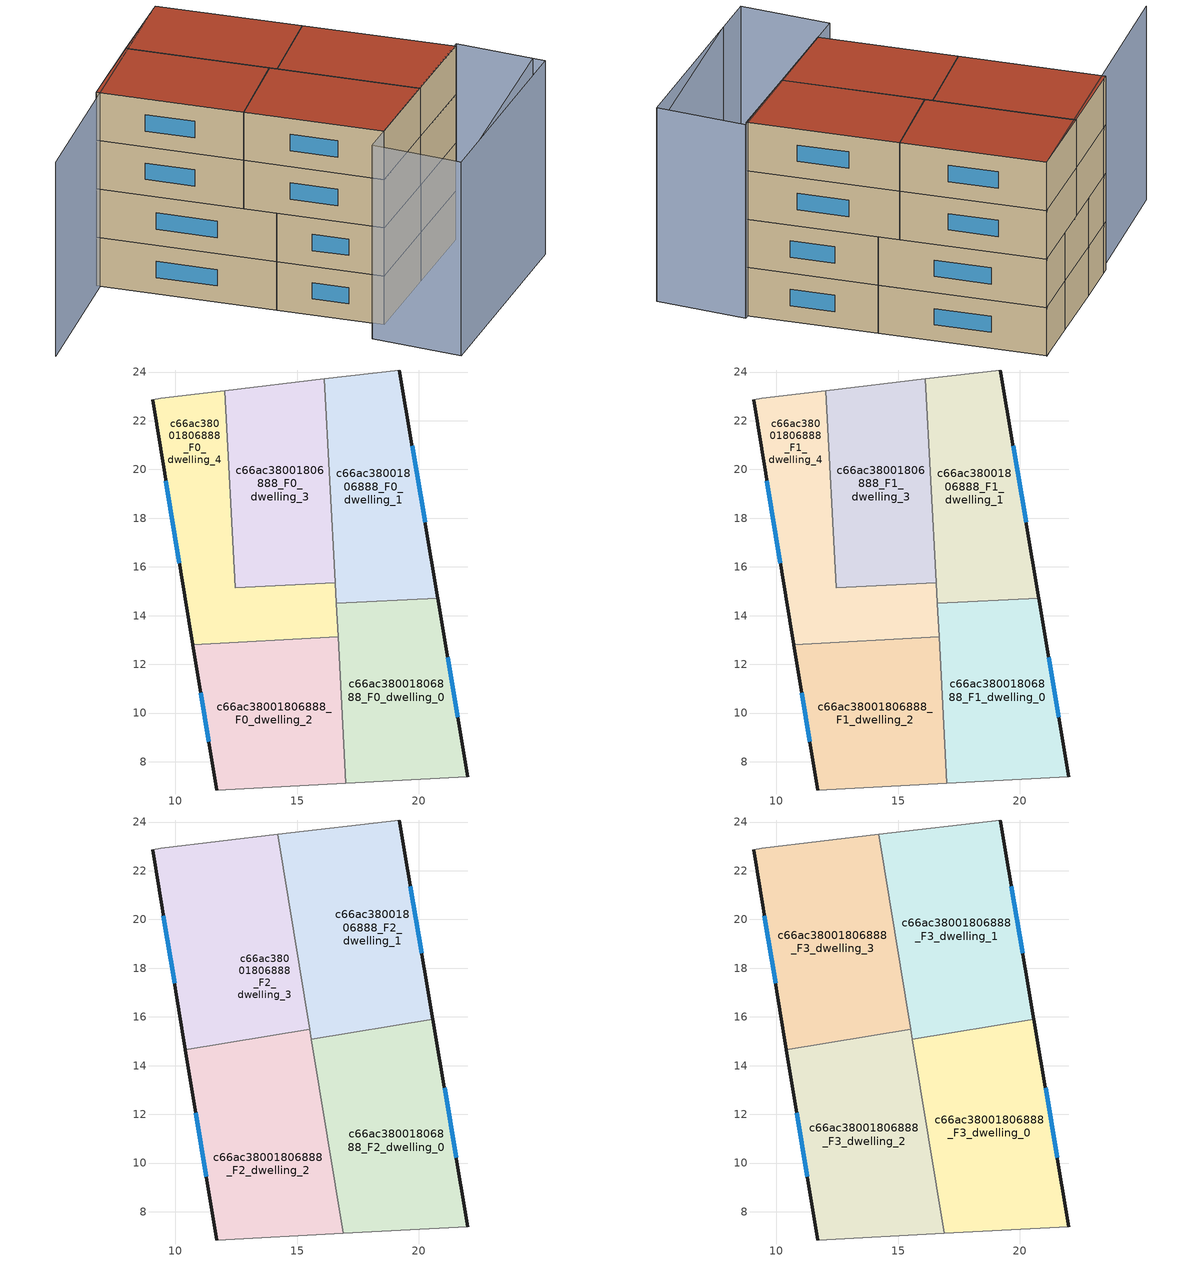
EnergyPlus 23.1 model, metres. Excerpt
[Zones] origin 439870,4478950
c66ac38001806888_F0_dwelling_0
 floor ground (EU_floor_Construction): 20.78,14.72 22.02,7.39 17.01,7.12 16.61,14.5 z0
 wall outside (EU_wall_Construction): 22.02,7.39 20.78,14.72 z0:3
 wall to c66ac38001806888_F0_dwelling_1 (EU_wall_Construction): 20.78,14.72 16.61,14.5 z0:3
 wall adiabatic (EU_wall_Construction): 17.01,7.12 22.02,7.39 z0:3
 wall to c66ac38001806888_F0_dwelling_2 (EU_wall_Construction): 16.69,13.13 17.01,7.12 z0:3
 wall to c66ac38001806888_F0_dwelling_4 (EU_wall_Construction): 16.61,14.5 16.69,13.13 z0:3
 window (EU_Window_Construction): 21.61,9.82 21.19,12.29 z0.99:2.01
c66ac38001806888_F0_dwelling_1
 floor ground (EU_floor_Construction): 19.2,24.08 20.78,14.72 16.61,14.5 16.12,23.72 z0
 wall outside (EU_wall_Construction): 20.78,14.72 19.2,24.08 z0:3
 wall adiabatic (EU_wall_Construction): 19.2,24.08 16.12,23.72 z0:3
 wall to c66ac38001806888_F0_dwelling_3 (EU_wall_Construction): 16.12,23.72 16.57,15.35 z0:3
 wall to c66ac38001806888_F0_dwelling_4 (EU_wall_Construction): 16.57,15.35 16.61,14.5 z0:3
 window (EU_Window_Construction): 20.26,17.82 19.72,20.98 z0.99:2.01
c66ac38001806888_F0_dwelling_2
 floor ground (EU_floor_Construction): 16.69,13.13 17.01,7.12 11.7,6.84 10.72,12.81 z0
 wall outside (EU_wall_Construction): 10.72,12.81 11.7,6.84 z0:3
 wall to c66ac38001806888_F0_dwelling_4 (EU_wall_Construction): 16.69,13.13 10.72,12.81 z0:3
 wall adiabatic (EU_wall_Construction): 11.7,6.84 17.01,7.12 z0:3
 window (EU_Window_Construction): 11.05,10.83 11.38,8.82 z0.99:2.01
c66ac38001806888_F0_dwelling_3
 floor ground (EU_floor_Construction): 16.12,23.72 16.57,15.35 12.46,15.13 12.03,23.23 z0
 wall to c66ac38001806888_F0_dwelling_4 (EU_wall_Construction): 12.03,23.23 12.46,15.13 16.57,15.35 z0:3
 wall adiabatic (EU_wall_Construction): 16.12,23.72 12.03,23.23 z0:3
c66ac38001806888_F0_dwelling_4
 floor ground (EU_floor_Construction): 12.03,23.23 12.46,15.13 16.57,15.35 16.69,13.13 10.72,12.81 9.07,22.87 9.41,22.92 z0
 wall outside (EU_wall_Construction): 9.07,22.87 10.72,12.81 z0:3
 wall adiabatic (EU_wall_Construction): 12.03,23.23 9.41,22.92 9.07,22.87 z0:3
 window (EU_Window_Construction): 9.62,19.54 10.17,16.15 z0.99:2.01
c66ac38001806888_F1_dwelling_0
 floor to c66ac38001806888_F0_dwelling_0 (EU_floor_Construction): 20.78,14.72 22.02,7.39 17.01,7.12 16.61,14.5 z3
 wall outside (EU_wall_Construction): 22.02,7.39 20.78,14.72 z3:6
 wall to c66ac38001806888_F1_dwelling_1 (EU_wall_Construction): 20.78,14.72 16.61,14.5 z3:6
 wall adiabatic (EU_wall_Construction): 17.01,7.12 22.02,7.39 z3:6
 wall to c66ac38001806888_F1_dwelling_2 (EU_wall_Construction): 16.69,13.13 17.01,7.12 z3:6
 wall to c66ac38001806888_F1_dwelling_4 (EU_wall_Construction): 16.61,14.5 16.69,13.13 z3:6
 window (EU_Window_Construction): 21.61,9.82 21.19,12.29 z3.99:5.01
 ceiling adiabatic (EU_roof_Construction): 22.02,7.39 20.78,14.72 16.61,14.5 17.01,7.12 z6
c66ac38001806888_F1_dwelling_1
 floor to c66ac38001806888_F0_dwelling_1 (EU_floor_Construction): 19.2,24.08 20.78,14.72 16.61,14.5 16.12,23.72 z3
 wall outside (EU_wall_Construction): 20.78,14.72 19.2,24.08 z3:6
 wall adiabatic (EU_wall_Construction): 19.2,24.08 16.12,23.72 z3:6
 wall to c66ac38001806888_F1_dwelling_3 (EU_wall_Construction): 16.12,23.72 16.57,15.35 z3:6
 wall to c66ac38001806888_F1_dwelling_4 (EU_wall_Construction): 16.57,15.35 16.61,14.5 z3:6
 window (EU_Window_Construction): 20.26,17.82 19.72,20.98 z3.99:5.01
c66ac38001806888_F1_dwelling_2
 floor to c66ac38001806888_F0_dwelling_2 (EU_floor_Construction): 16.69,13.13 17.01,7.12 11.7,6.84 10.72,12.81 z3
 wall outside (EU_wall_Construction): 10.72,12.81 11.7,6.84 z3:6
 wall to c66ac38001806888_F1_dwelling_4 (EU_wall_Construction): 16.69,13.13 10.72,12.81 z3:6
 wall adiabatic (EU_wall_Construction): 11.7,6.84 17.01,7.12 z3:6
 window (EU_Window_Construction): 11.05,10.83 11.38,8.82 z3.99:5.01
c66ac38001806888_F1_dwelling_3
 floor to c66ac38001806888_F0_dwelling_3 (EU_floor_Construction): 16.12,23.72 16.57,15.35 12.46,15.13 12.03,23.23 z3
 wall to c66ac38001806888_F1_dwelling_4 (EU_wall_Construction): 12.03,23.23 12.46,15.13 16.57,15.35 z3:6
 wall adiabatic (EU_wall_Construction): 16.12,23.72 12.03,23.23 z3:6
 ceiling adiabatic (EU_roof_Construction): 16.57,15.35 16.12,23.72 14.2,23.49 15.55,15.3 z6
c66ac38001806888_F1_dwelling_4
 floor to c66ac38001806888_F0_dwelling_4 (EU_floor_Construction): 12.03,23.23 12.46,15.13 16.57,15.35 16.69,13.13 10.72,12.81 9.07,22.87 9.41,22.92 z3
 wall outside (EU_wall_Construction): 9.07,22.87 10.72,12.81 z3:6
 wall adiabatic (EU_wall_Construction): 12.03,23.23 9.41,22.92 9.07,22.87 z3:6
 window (EU_Window_Construction): 9.62,19.54 10.17,16.15 z3.99:5.01
c66ac38001806888_F2_dwelling_0
 floor to c66ac38001806888_F1_dwelling_1 (EU_floor_Construction): 20.58,15.9 20.78,14.72 16.61,14.5 16.57,15.24 z6
 floor to c66ac38001806888_F1_dwelling_2 (EU_floor_Construction): 16.69,13.13 17.01,7.12 16.89,7.12 15.91,13.09 z6
 floor to c66ac38001806888_F1_dwelling_4 (EU_floor_Construction): 16.57,15.24 16.69,13.13 15.91,13.09 15.59,15.08 z6
 floor adiabatic (EU_floor_Construction): 20.78,14.72 22.02,7.39 17.01,7.12 16.61,14.5 z6
 wall outside (EU_wall_Construction): 22.02,7.39 20.58,15.9 z6:9
 wall to c66ac38001806888_F2_dwelling_1 (EU_wall_Construction): 20.58,15.9 15.59,15.08 z6:9
 wall adiabatic (EU_wall_Construction): 16.9,7.12 22.02,7.39 z6:9
 wall to c66ac38001806888_F2_dwelling_2 (EU_wall_Construction): 15.59,15.08 16.9,7.12 z6:9
 window (EU_Window_Construction): 21.54,10.21 21.06,13.08 z6.99:8.01
c66ac38001806888_F2_dwelling_1
 floor to c66ac38001806888_F1_dwelling_1 (EU_floor_Construction): 19.2,24.08 20.58,15.9 16.57,15.24 16.13,23.72 z6
 floor adiabatic (EU_floor_Construction): 16.13,23.72 16.57,15.35 15.55,15.3 14.2,23.49 z6
 floor to c66ac38001806888_F1_dwelling_4 (EU_floor_Construction): 16.57,15.35 16.57,15.24 15.59,15.08 15.55,15.3 z6
 wall outside (EU_wall_Construction): 20.58,15.9 19.2,24.08 z6:9
 wall adiabatic (EU_wall_Construction): 19.2,24.08 14.2,23.49 z6:9
 wall to c66ac38001806888_F2_dwelling_3 (EU_wall_Construction): 14.2,23.49 15.52,15.5 z6:9
 wall to c66ac38001806888_F2_dwelling_2 (EU_wall_Construction): 15.52,15.5 15.58,15.08 z6:9
 window (EU_Window_Construction): 20.12,18.62 19.66,21.37 z6.99:8.01
c66ac38001806888_F2_dwelling_2
 floor to c66ac38001806888_F1_dwelling_2 (EU_floor_Construction): 15.91,13.09 16.89,7.12 11.7,6.84 10.72,12.81 z6
 floor to c66ac38001806888_F1_dwelling_4 (EU_floor_Construction): 15.55,15.3 15.91,13.09 10.72,12.81 10.42,14.66 13.69,15.2 z6
 floor to c66ac38001806888_F1_dwelling_3 (EU_floor_Construction): 15.52,15.5 15.55,15.3 13.69,15.2 z6
 wall outside (EU_wall_Construction): 10.42,14.66 11.7,6.84 z6:9
 wall to c66ac38001806888_F2_dwelling_3 (EU_wall_Construction): 15.52,15.5 10.42,14.66 z6:9
 wall adiabatic (EU_wall_Construction): 11.7,6.84 16.9,7.12 z6:9
 window (EU_Window_Construction): 10.84,12.07 11.28,9.43 z6.99:8.01
c66ac38001806888_F2_dwelling_3
 floor to c66ac38001806888_F1_dwelling_3 (EU_floor_Construction): 14.2,23.49 15.52,15.5 13.69,15.2 12.46,15.13 12.03,23.23 z6
 floor to c66ac38001806888_F1_dwelling_4 (EU_floor_Construction): 12.03,23.23 12.46,15.13 13.69,15.2 10.42,14.66 9.07,22.87 9.41,22.92 z6
 wall outside (EU_wall_Construction): 9.07,22.87 10.42,14.66 z6:9
 wall adiabatic (EU_wall_Construction): 14.2,23.49 9.41,22.92 9.07,22.87 z6:9
 window (EU_Window_Construction): 9.51,20.15 9.97,17.38 z6.99:8.01
c66ac38001806888_F3_dwelling_0
 floor to c66ac38001806888_F2_dwelling_0 (EU_floor_Construction): 20.58,15.9 22.02,7.39 16.9,7.12 15.59,15.08 z9
 wall outside (EU_wall_Construction): 22.02,7.39 20.58,15.9 z9:12
 wall to c66ac38001806888_F3_dwelling_1 (EU_wall_Construction): 20.58,15.9 15.59,15.08 z9:12
 wall adiabatic (EU_wall_Construction): 16.9,7.12 22.02,7.39 z9:12
 wall to c66ac38001806888_F3_dwelling_2 (EU_wall_Construction): 15.59,15.08 16.9,7.12 z9:12
 window (EU_Window_Construction): 21.54,10.21 21.06,13.08 z9.99:11.01
 roof outside (EU_roof_Construction): 22.02,7.39 20.58,15.9 15.59,15.08 16.9,7.12 z12
c66ac38001806888_F3_dwelling_1
 floor to c66ac38001806888_F2_dwelling_1 (EU_floor_Construction): 19.2,24.08 20.58,15.9 15.59,15.08 14.2,23.49 z9
 wall outside (EU_wall_Construction): 20.58,15.9 19.2,24.08 z9:12
 wall adiabatic (EU_wall_Construction): 19.2,24.08 14.2,23.49 z9:12
 wall to c66ac38001806888_F3_dwelling_3 (EU_wall_Construction): 14.2,23.49 15.52,15.5 z9:12
 wall to c66ac38001806888_F3_dwelling_2 (EU_wall_Construction): 15.52,15.5 15.58,15.08 z9:12
 window (EU_Window_Construction): 20.12,18.62 19.66,21.37 z9.99:11.01
 roof outside (EU_roof_Construction): 20.58,15.9 19.2,24.08 14.2,23.49 15.59,15.08 z12
c66ac38001806888_F3_dwelling_2
 floor to c66ac38001806888_F2_dwelling_2 (EU_floor_Construction): 15.52,15.5 16.9,7.12 11.7,6.84 10.42,14.66 z9
 wall outside (EU_wall_Construction): 10.42,14.66 11.7,6.84 z9:12
 wall to c66ac38001806888_F3_dwelling_3 (EU_wall_Construction): 15.52,15.5 10.42,14.66 z9:12
 wall adiabatic (EU_wall_Construction): 11.7,6.84 16.9,7.12 z9:12
 window (EU_Window_Construction): 10.84,12.07 11.28,9.43 z9.99:11.01
 roof outside (EU_roof_Construction): 16.9,7.12 15.52,15.5 10.42,14.66 11.7,6.84 z12
c66ac38001806888_F3_dwelling_3
 floor to c66ac38001806888_F2_dwelling_3 (EU_floor_Construction): 14.2,23.49 15.52,15.5 10.42,14.66 9.07,22.87 9.41,22.92 z9
 wall outside (EU_wall_Construction): 9.07,22.87 10.42,14.66 z9:12
 wall adiabatic (EU_wall_Construction): 14.2,23.49 9.41,22.92 9.07,22.87 z9:12
 window (EU_Window_Construction): 9.51,20.15 9.97,17.38 z9.99:11.01
 roof outside (EU_roof_Construction): 15.52,15.5 14.2,23.49 9.41,22.92 9.07,22.87 10.42,14.66 z12
shading: 12.86,1.72 22.52,2.99 / 19.2,24.09 0.95,21.5 / 22.6,2.29 10.32,1.56 / 10.32,1.56 10.01,6.75 / 10.01,6.75 22.29,7.49 / 22.29,7.49 22.6,2.29 z0:12
[Building]
EU S2 Campaign: North Axis=0; Terrain=City; Solar Distribution=FullExterior
[Site:Location]
Madrid: Latitude=40.5; Longitude=-3.5; Time Zone=1; Elevation=609
[SizingPeriod:WeatherFileDays]
AnnualSizingPeriod: Begin Month=1; Begin Day of Month=1; End Month=12; End Day of Month=31; Day of Week for Start Day=Monday; Use Weather File Daylight Saving Period=No; Use Weather File Rain and Snow Indicators=No
[MATERIAL]
EU_InternalMass_Material: Roughness=MediumRough; Thickness=0.1; Conductivity=1; Density=1800; Specific Heat=900; Thermal Absorptance=0.9; Solar Absorptance=0.7; Visible Absorptance=0.7
[MATERIAL:NOMASS] Roughness=MediumRough; Thermal Absorptance=0.9; Solar Absorptance=0.7; Visible Absorptance=0.7
Name | Thermal Resistance
EU_wall_NoMass | 0.609216
EU_roof_NoMass | 0.513268
EU_floor_NoMass | 0.568163
[WINDOWMATERIAL:SIMPLEGLAZINGSYSTEM]
EU_Window_SimpleGlazing: UFactor=5.50606; Solar Heat Gain Coefficient=0.85; Visible Transmittance=0.85
[CONSTRUCTION]
EU_wall_Construction: EU_wall_NoMass
EU_roof_Construction: EU_roof_NoMass
EU_floor_Construction: EU_floor_NoMass
EU_InternalMass_Construction: EU_InternalMass_Material
EU_Window_Construction: EU_Window_SimpleGlazing
[ZONE] Type=1; Multiplier=1; Ceiling Height=autocalculate; Floor Area=autocalculate; Part of Total Floor Area=Yes
Name | Volume
c66ac38001806888_F0_dwelling_0; c66ac38001806888_F1_dwelling_0; c66ac38001806888_F0_dwelling_3; c66ac38001806888_F1_dwelling_3 | 101.864
c66ac38001806888_F2_dwelling_0; c66ac38001806888_F3_dwelling_0 | 127.331
c66ac38001806888_F0_dwelling_1; c66ac38001806888_F1_dwelling_1 | 101.859
c66ac38001806888_F2_dwelling_1; c66ac38001806888_F3_dwelling_1 | 127.32
c66ac38001806888_F0_dwelling_2; c66ac38001806888_F1_dwelling_2 | 101.854
c66ac38001806888_F2_dwelling_2; c66ac38001806888_F3_dwelling_2 | 127.3125
c66ac38001806888_F2_dwelling_3; c66ac38001806888_F3_dwelling_3 | 127.322
c66ac38001806888_F0_dwelling_4; c66ac38001806888_F1_dwelling_4 | 101.849
[INTERNALMASS] Construction=EU_InternalMass_Construction
Name | Zone or ZoneList | Surface Area
c66ac38001806888_F0_dwelling_0_EU_InternalMass | c66ac38001806888_F0_dwelling_0 | 33.955
c66ac38001806888_F0_dwelling_1_EU_InternalMass | c66ac38001806888_F0_dwelling_1 | 33.9531
c66ac38001806888_F0_dwelling_2_EU_InternalMass | c66ac38001806888_F0_dwelling_2 | 33.9517
c66ac38001806888_F0_dwelling_3_EU_InternalMass | c66ac38001806888_F0_dwelling_3 | 33.9538
c66ac38001806888_F0_dwelling_4_EU_InternalMass | c66ac38001806888_F0_dwelling_4 | 33.9496
c66ac38001806888_F1_dwelling_0_EU_InternalMass | c66ac38001806888_F1_dwelling_0 | 33.955
c66ac38001806888_F1_dwelling_1_EU_InternalMass | c66ac38001806888_F1_dwelling_1 | 33.9531
c66ac38001806888_F1_dwelling_2_EU_InternalMass | c66ac38001806888_F1_dwelling_2 | 33.9517
c66ac38001806888_F1_dwelling_3_EU_InternalMass | c66ac38001806888_F1_dwelling_3 | 33.9538
c66ac38001806888_F1_dwelling_4_EU_InternalMass | c66ac38001806888_F1_dwelling_4 | 33.9496
c66ac38001806888_F2_dwelling_0_EU_InternalMass | c66ac38001806888_F2_dwelling_0 | 42.4436
c66ac38001806888_F2_dwelling_1_EU_InternalMass | c66ac38001806888_F2_dwelling_1 | 42.4401
c66ac38001806888_F2_dwelling_2_EU_InternalMass | c66ac38001806888_F2_dwelling_2 | 42.4375
c66ac38001806888_F2_dwelling_3_EU_InternalMass | c66ac38001806888_F2_dwelling_3 | 42.4408
c66ac38001806888_F3_dwelling_0_EU_InternalMass | c66ac38001806888_F3_dwelling_0 | 42.4436
c66ac38001806888_F3_dwelling_1_EU_InternalMass | c66ac38001806888_F3_dwelling_1 | 42.4401
c66ac38001806888_F3_dwelling_2_EU_InternalMass | c66ac38001806888_F3_dwelling_2 | 42.4375
c66ac38001806888_F3_dwelling_3_EU_InternalMass | c66ac38001806888_F3_dwelling_3 | 42.4408
[OTHEREQUIPMENT] Fuel Type=Electricity; Design Level Calculation Method=Watts/Area; Power per Zone Floor Area=1; Fraction Latent=0; Fraction Radiant=0; Fraction Lost=0; Carbon Dioxide Generation Rate=0; EndUse Subcategory=EU_Step8_InternalGains
Name | Zone or ZoneList or Space or SpaceList | Schedule
EU_Step8_InternalGain_c66ac38001806888_F0_dwelling_0_f000 | c66ac38001806888_F0_dwelling_0 | EU_Step8_GainSchedule_c66ac38001806888_F0_dwelling_0_f000
EU_Step8_InternalGain_c66ac38001806888_F0_dwelling_1_f000 | c66ac38001806888_F0_dwelling_1 | EU_Step8_GainSchedule_c66ac38001806888_F0_dwelling_1_f000
EU_Step8_InternalGain_c66ac38001806888_F0_dwelling_2_f000 | c66ac38001806888_F0_dwelling_2 | EU_Step8_GainSchedule_c66ac38001806888_F0_dwelling_2_f000
EU_Step8_InternalGain_c66ac38001806888_F0_dwelling_3_f000 | c66ac38001806888_F0_dwelling_3 | EU_Step8_GainSchedule_c66ac38001806888_F0_dwelling_3_f000
EU_Step8_InternalGain_c66ac38001806888_F0_dwelling_4_f000 | c66ac38001806888_F0_dwelling_4 | EU_Step8_GainSchedule_c66ac38001806888_F0_dwelling_4_f000
EU_Step8_InternalGain_c66ac38001806888_F1_dwelling_0_f000 | c66ac38001806888_F1_dwelling_0 | EU_Step8_GainSchedule_c66ac38001806888_F1_dwelling_0_f000
EU_Step8_InternalGain_c66ac38001806888_F1_dwelling_1_f000 | c66ac38001806888_F1_dwelling_1 | EU_Step8_GainSchedule_c66ac38001806888_F1_dwelling_1_f000
EU_Step8_InternalGain_c66ac38001806888_F1_dwelling_2_f000 | c66ac38001806888_F1_dwelling_2 | EU_Step8_GainSchedule_c66ac38001806888_F1_dwelling_2_f000
EU_Step8_InternalGain_c66ac38001806888_F1_dwelling_3_f000 | c66ac38001806888_F1_dwelling_3 | EU_Step8_GainSchedule_c66ac38001806888_F1_dwelling_3_f000
EU_Step8_InternalGain_c66ac38001806888_F1_dwelling_4_f000 | c66ac38001806888_F1_dwelling_4 | EU_Step8_GainSchedule_c66ac38001806888_F1_dwelling_4_f000
EU_Step8_InternalGain_c66ac38001806888_F2_dwelling_0_f000 | c66ac38001806888_F2_dwelling_0 | EU_Step8_GainSchedule_c66ac38001806888_F2_dwelling_0_f000
EU_Step8_InternalGain_c66ac38001806888_F2_dwelling_1_f000 | c66ac38001806888_F2_dwelling_1 | EU_Step8_GainSchedule_c66ac38001806888_F2_dwelling_1_f000
EU_Step8_InternalGain_c66ac38001806888_F2_dwelling_2_f000 | c66ac38001806888_F2_dwelling_2 | EU_Step8_GainSchedule_c66ac38001806888_F2_dwelling_2_f000
EU_Step8_InternalGain_c66ac38001806888_F2_dwelling_3_f000 | c66ac38001806888_F2_dwelling_3 | EU_Step8_GainSchedule_c66ac38001806888_F2_dwelling_3_f000
EU_Step8_InternalGain_c66ac38001806888_F3_dwelling_0_f000 | c66ac38001806888_F3_dwelling_0 | EU_Step8_GainSchedule_c66ac38001806888_F3_dwelling_0_f000
EU_Step8_InternalGain_c66ac38001806888_F3_dwelling_1_f000 | c66ac38001806888_F3_dwelling_1 | EU_Step8_GainSchedule_c66ac38001806888_F3_dwelling_1_f000
EU_Step8_InternalGain_c66ac38001806888_F3_dwelling_2_f000 | c66ac38001806888_F3_dwelling_2 | EU_Step8_GainSchedule_c66ac38001806888_F3_dwelling_2_f000
EU_Step8_InternalGain_c66ac38001806888_F3_dwelling_3_f000 | c66ac38001806888_F3_dwelling_3 | EU_Step8_GainSchedule_c66ac38001806888_F3_dwelling_3_f000
[ZONEVENTILATION:DESIGNFLOWRATE] Schedule=EU_AlwaysOn; Design Flow Rate Calculation Method=AirChanges/Hour; Air Changes per Hour=0.752966; Ventilation Type=Natural; Fan Pressure Rise=0; Fan Total Efficiency=1; Constant Term Coefficient=1; Temperature Term Coefficient=0; Velocity Term Coefficient=0; Velocity Squared Term Coefficient=0; Minimum Indoor Temperature=-100; Maximum Indoor Temperature=100; Delta Temperature=-100; Minimum Outdoor Temperature=-100; Maximum Outdoor Temperature=100; Maximum Wind Speed=40
Name | Zone or ZoneList or Space or SpaceList
EU_ConstantAir_c66ac38001806888_F0_dwelling_0 | c66ac38001806888_F0_dwelling_0
EU_ConstantAir_c66ac38001806888_F0_dwelling_1 | c66ac38001806888_F0_dwelling_1
EU_ConstantAir_c66ac38001806888_F0_dwelling_2 | c66ac38001806888_F0_dwelling_2
EU_ConstantAir_c66ac38001806888_F0_dwelling_3 | c66ac38001806888_F0_dwelling_3
EU_ConstantAir_c66ac38001806888_F0_dwelling_4 | c66ac38001806888_F0_dwelling_4
EU_ConstantAir_c66ac38001806888_F1_dwelling_0 | c66ac38001806888_F1_dwelling_0
EU_ConstantAir_c66ac38001806888_F1_dwelling_1 | c66ac38001806888_F1_dwelling_1
EU_ConstantAir_c66ac38001806888_F1_dwelling_2 | c66ac38001806888_F1_dwelling_2
EU_ConstantAir_c66ac38001806888_F1_dwelling_3 | c66ac38001806888_F1_dwelling_3
EU_ConstantAir_c66ac38001806888_F1_dwelling_4 | c66ac38001806888_F1_dwelling_4
EU_ConstantAir_c66ac38001806888_F2_dwelling_0 | c66ac38001806888_F2_dwelling_0
EU_ConstantAir_c66ac38001806888_F2_dwelling_1 | c66ac38001806888_F2_dwelling_1
EU_ConstantAir_c66ac38001806888_F2_dwelling_2 | c66ac38001806888_F2_dwelling_2
EU_ConstantAir_c66ac38001806888_F2_dwelling_3 | c66ac38001806888_F2_dwelling_3
EU_ConstantAir_c66ac38001806888_F3_dwelling_0 | c66ac38001806888_F3_dwelling_0
EU_ConstantAir_c66ac38001806888_F3_dwelling_1 | c66ac38001806888_F3_dwelling_1
EU_ConstantAir_c66ac38001806888_F3_dwelling_2 | c66ac38001806888_F3_dwelling_2
EU_ConstantAir_c66ac38001806888_F3_dwelling_3 | c66ac38001806888_F3_dwelling_3
[HVACTEMPLATE:THERMOSTAT] Constant Heating Setpoint=20; Constant Cooling Setpoint=50
EU_HeatOnly_c66ac38001806888_F0_dwelling_0; EU_HeatOnly_c66ac38001806888_F0_dwelling_1; EU_HeatOnly_c66ac38001806888_F0_dwelling_2; EU_HeatOnly_c66ac38001806888_F0_dwelling_3; EU_HeatOnly_c66ac38001806888_F0_dwelling_4; EU_HeatOnly_c66ac38001806888_F1_dwelling_0; EU_HeatOnly_c66ac38001806888_F1_dwelling_1; EU_HeatOnly_c66ac38001806888_F1_dwelling_2; EU_HeatOnly_c66ac38001806888_F1_dwelling_3; EU_HeatOnly_c66ac38001806888_F1_dwelling_4; EU_HeatOnly_c66ac38001806888_F2_dwelling_0; EU_HeatOnly_c66ac38001806888_F2_dwelling_1; EU_HeatOnly_c66ac38001806888_F2_dwelling_2; EU_HeatOnly_c66ac38001806888_F2_dwelling_3; EU_HeatOnly_c66ac38001806888_F3_dwelling_0; EU_HeatOnly_c66ac38001806888_F3_dwelling_1; EU_HeatOnly_c66ac38001806888_F3_dwelling_2; EU_HeatOnly_c66ac38001806888_F3_dwelling_3
[HVACTEMPLATE:ZONE:IDEALLOADSAIRSYSTEM] System Availability Schedule=EU_AlwaysOn; Maximum Heating Supply Air Temperature=50; Minimum Cooling Supply Air Temperature=13; Maximum Heating Supply Air Humidity Ratio=0.0156; Minimum Cooling Supply Air Humidity Ratio=0.0077; Heating Limit=NoLimit; Cooling Limit=NoLimit; Heating Availability Schedule=EU_AlwaysOn; Cooling Availability Schedule=EU_CoolingOff; Dehumidification Control Type=ConstantSensibleHeatRatio; Cooling Sensible Heat Ratio=0.7; Dehumidification Setpoint=60; Humidification Control Type=None; Humidification Setpoint=30; Outdoor Air Method=None; Outdoor Air Flow Rate per Person=0.00944; Outdoor Air Flow Rate per Zone Floor Area=0; Outdoor Air Flow Rate per Zone=0; Demand Controlled Ventilation Type=None; Outdoor Air Economizer Type=NoEconomizer; Heat Recovery Type=None; Sensible Heat Recovery Effectiveness=0.7; Latent Heat Recovery Effectiveness=0.65
Name | Template Thermostat
c66ac38001806888_F0_dwelling_0 | EU_HeatOnly_c66ac38001806888_F0_dwelling_0
c66ac38001806888_F0_dwelling_1 | EU_HeatOnly_c66ac38001806888_F0_dwelling_1
c66ac38001806888_F0_dwelling_2 | EU_HeatOnly_c66ac38001806888_F0_dwelling_2
c66ac38001806888_F0_dwelling_3 | EU_HeatOnly_c66ac38001806888_F0_dwelling_3
c66ac38001806888_F0_dwelling_4 | EU_HeatOnly_c66ac38001806888_F0_dwelling_4
c66ac38001806888_F1_dwelling_0 | EU_HeatOnly_c66ac38001806888_F1_dwelling_0
c66ac38001806888_F1_dwelling_1 | EU_HeatOnly_c66ac38001806888_F1_dwelling_1
c66ac38001806888_F1_dwelling_2 | EU_HeatOnly_c66ac38001806888_F1_dwelling_2
c66ac38001806888_F1_dwelling_3 | EU_HeatOnly_c66ac38001806888_F1_dwelling_3
c66ac38001806888_F1_dwelling_4 | EU_HeatOnly_c66ac38001806888_F1_dwelling_4
c66ac38001806888_F2_dwelling_0 | EU_HeatOnly_c66ac38001806888_F2_dwelling_0
c66ac38001806888_F2_dwelling_1 | EU_HeatOnly_c66ac38001806888_F2_dwelling_1
c66ac38001806888_F2_dwelling_2 | EU_HeatOnly_c66ac38001806888_F2_dwelling_2
c66ac38001806888_F2_dwelling_3 | EU_HeatOnly_c66ac38001806888_F2_dwelling_3
c66ac38001806888_F3_dwelling_0 | EU_HeatOnly_c66ac38001806888_F3_dwelling_0
c66ac38001806888_F3_dwelling_1 | EU_HeatOnly_c66ac38001806888_F3_dwelling_1
c66ac38001806888_F3_dwelling_2 | EU_HeatOnly_c66ac38001806888_F3_dwelling_2
c66ac38001806888_F3_dwelling_3 | EU_HeatOnly_c66ac38001806888_F3_dwelling_3
[SIZING:ZONE] Zone Cooling Design Supply Air Temperature Input Method=SupplyAirTemperature; Zone Cooling Design Supply Air Temperature=13; Zone Heating Design Supply Air Temperature Input Method=SupplyAirTemperature; Zone Heating Design Supply Air Temperature=50; Zone Cooling Design Supply Air Humidity Ratio=0.008; Zone Heating Design Supply Air Humidity Ratio=0.008; Cooling Design Air Flow Method=DesignDay; Cooling Design Air Flow Rate=0; Cooling Minimum Air Flow per Zone Floor Area=0.000762; Cooling Minimum Air Flow=0; Cooling Minimum Air Flow Fraction=0.2; Heating Design Air Flow Method=DesignDay; Heating Design Air Flow Rate=0; Heating Maximum Air Flow per Zone Floor Area=0.002032; Heating Maximum Air Flow=0.141576; Heating Maximum Air Flow Fraction=0.3; Account for Dedicated Outdoor Air System=No; Dedicated Outdoor Air System Control Strategy=NeutralSupplyAir; Dedicated Outdoor Air Low Setpoint Temperature for Design=autosize; Dedicated Outdoor Air High Setpoint Temperature for Design=autosize; Zone Load Sizing Method=Sensible Load Only No Latent Load; Zone Latent Cooling Design Supply Air Humidity Ratio Input Method=HumidityRatioDifference; Zone Cooling Design Supply Air Humidity Ratio Difference=0.005; Zone Latent Heating Design Supply Air Humidity Ratio Input Method=HumidityRatioDifference; Zone Humidification Design Supply Air Humidity Ratio Difference=0.005
c66ac38001806888_F0_dwelling_0; c66ac38001806888_F0_dwelling_1; c66ac38001806888_F0_dwelling_2; c66ac38001806888_F0_dwelling_3; c66ac38001806888_F0_dwelling_4; c66ac38001806888_F1_dwelling_0; c66ac38001806888_F1_dwelling_1; c66ac38001806888_F1_dwelling_2; c66ac38001806888_F1_dwelling_3; c66ac38001806888_F1_dwelling_4; c66ac38001806888_F2_dwelling_0; c66ac38001806888_F2_dwelling_1; c66ac38001806888_F2_dwelling_2; c66ac38001806888_F2_dwelling_3; c66ac38001806888_F3_dwelling_0; c66ac38001806888_F3_dwelling_1; c66ac38001806888_F3_dwelling_2; c66ac38001806888_F3_dwelling_3
[SCHEDULE:CONSTANT]
Name | Hourly Value
EU_AlwaysOn | 1
EU_CoolingOff | 0
[SCHEDULE:FILE] Column Number=1; Rows to Skip at Top=0; Number of Hours of Data=8760; Column Separator=Comma; Interpolate to Timestep=No; Minutes per Item=60; Adjust Schedule for Daylight Savings=Yes
Name | File
EU_Step8_GainSchedule_c66ac38001806888_F0_dwelling_0_f000 | ../../schedules/c66ac38001806888/c66ac38001806888_F0_dwelling_0_f000_gain.csv
EU_Step8_GainSchedule_c66ac38001806888_F0_dwelling_1_f000 | ../../schedules/c66ac38001806888/c66ac38001806888_F0_dwelling_1_f000_gain.csv
EU_Step8_GainSchedule_c66ac38001806888_F0_dwelling_2_f000 | ../../schedules/c66ac38001806888/c66ac38001806888_F0_dwelling_2_f000_gain.csv
EU_Step8_GainSchedule_c66ac38001806888_F0_dwelling_3_f000 | ../../schedules/c66ac38001806888/c66ac38001806888_F0_dwelling_3_f000_gain.csv
EU_Step8_GainSchedule_c66ac38001806888_F0_dwelling_4_f000 | ../../schedules/c66ac38001806888/c66ac38001806888_F0_dwelling_4_f000_gain.csv
EU_Step8_GainSchedule_c66ac38001806888_F1_dwelling_0_f000 | ../../schedules/c66ac38001806888/c66ac38001806888_F1_dwelling_0_f000_gain.csv
EU_Step8_GainSchedule_c66ac38001806888_F1_dwelling_1_f000 | ../../schedules/c66ac38001806888/c66ac38001806888_F1_dwelling_1_f000_gain.csv
EU_Step8_GainSchedule_c66ac38001806888_F1_dwelling_2_f000 | ../../schedules/c66ac38001806888/c66ac38001806888_F1_dwelling_2_f000_gain.csv
EU_Step8_GainSchedule_c66ac38001806888_F1_dwelling_3_f000 | ../../schedules/c66ac38001806888/c66ac38001806888_F1_dwelling_3_f000_gain.csv
EU_Step8_GainSchedule_c66ac38001806888_F1_dwelling_4_f000 | ../../schedules/c66ac38001806888/c66ac38001806888_F1_dwelling_4_f000_gain.csv
EU_Step8_GainSchedule_c66ac38001806888_F2_dwelling_0_f000 | ../../schedules/c66ac38001806888/c66ac38001806888_F2_dwelling_0_f000_gain.csv
EU_Step8_GainSchedule_c66ac38001806888_F2_dwelling_1_f000 | ../../schedules/c66ac38001806888/c66ac38001806888_F2_dwelling_1_f000_gain.csv
EU_Step8_GainSchedule_c66ac38001806888_F2_dwelling_2_f000 | ../../schedules/c66ac38001806888/c66ac38001806888_F2_dwelling_2_f000_gain.csv
EU_Step8_GainSchedule_c66ac38001806888_F2_dwelling_3_f000 | ../../schedules/c66ac38001806888/c66ac38001806888_F2_dwelling_3_f000_gain.csv
EU_Step8_GainSchedule_c66ac38001806888_F3_dwelling_0_f000 | ../../schedules/c66ac38001806888/c66ac38001806888_F3_dwelling_0_f000_gain.csv
EU_Step8_GainSchedule_c66ac38001806888_F3_dwelling_1_f000 | ../../schedules/c66ac38001806888/c66ac38001806888_F3_dwelling_1_f000_gain.csv
EU_Step8_GainSchedule_c66ac38001806888_F3_dwelling_2_f000 | ../../schedules/c66ac38001806888/c66ac38001806888_F3_dwelling_2_f000_gain.csv
EU_Step8_GainSchedule_c66ac38001806888_F3_dwelling_3_f000 | ../../schedules/c66ac38001806888/c66ac38001806888_F3_dwelling_3_f000_gain.csv
